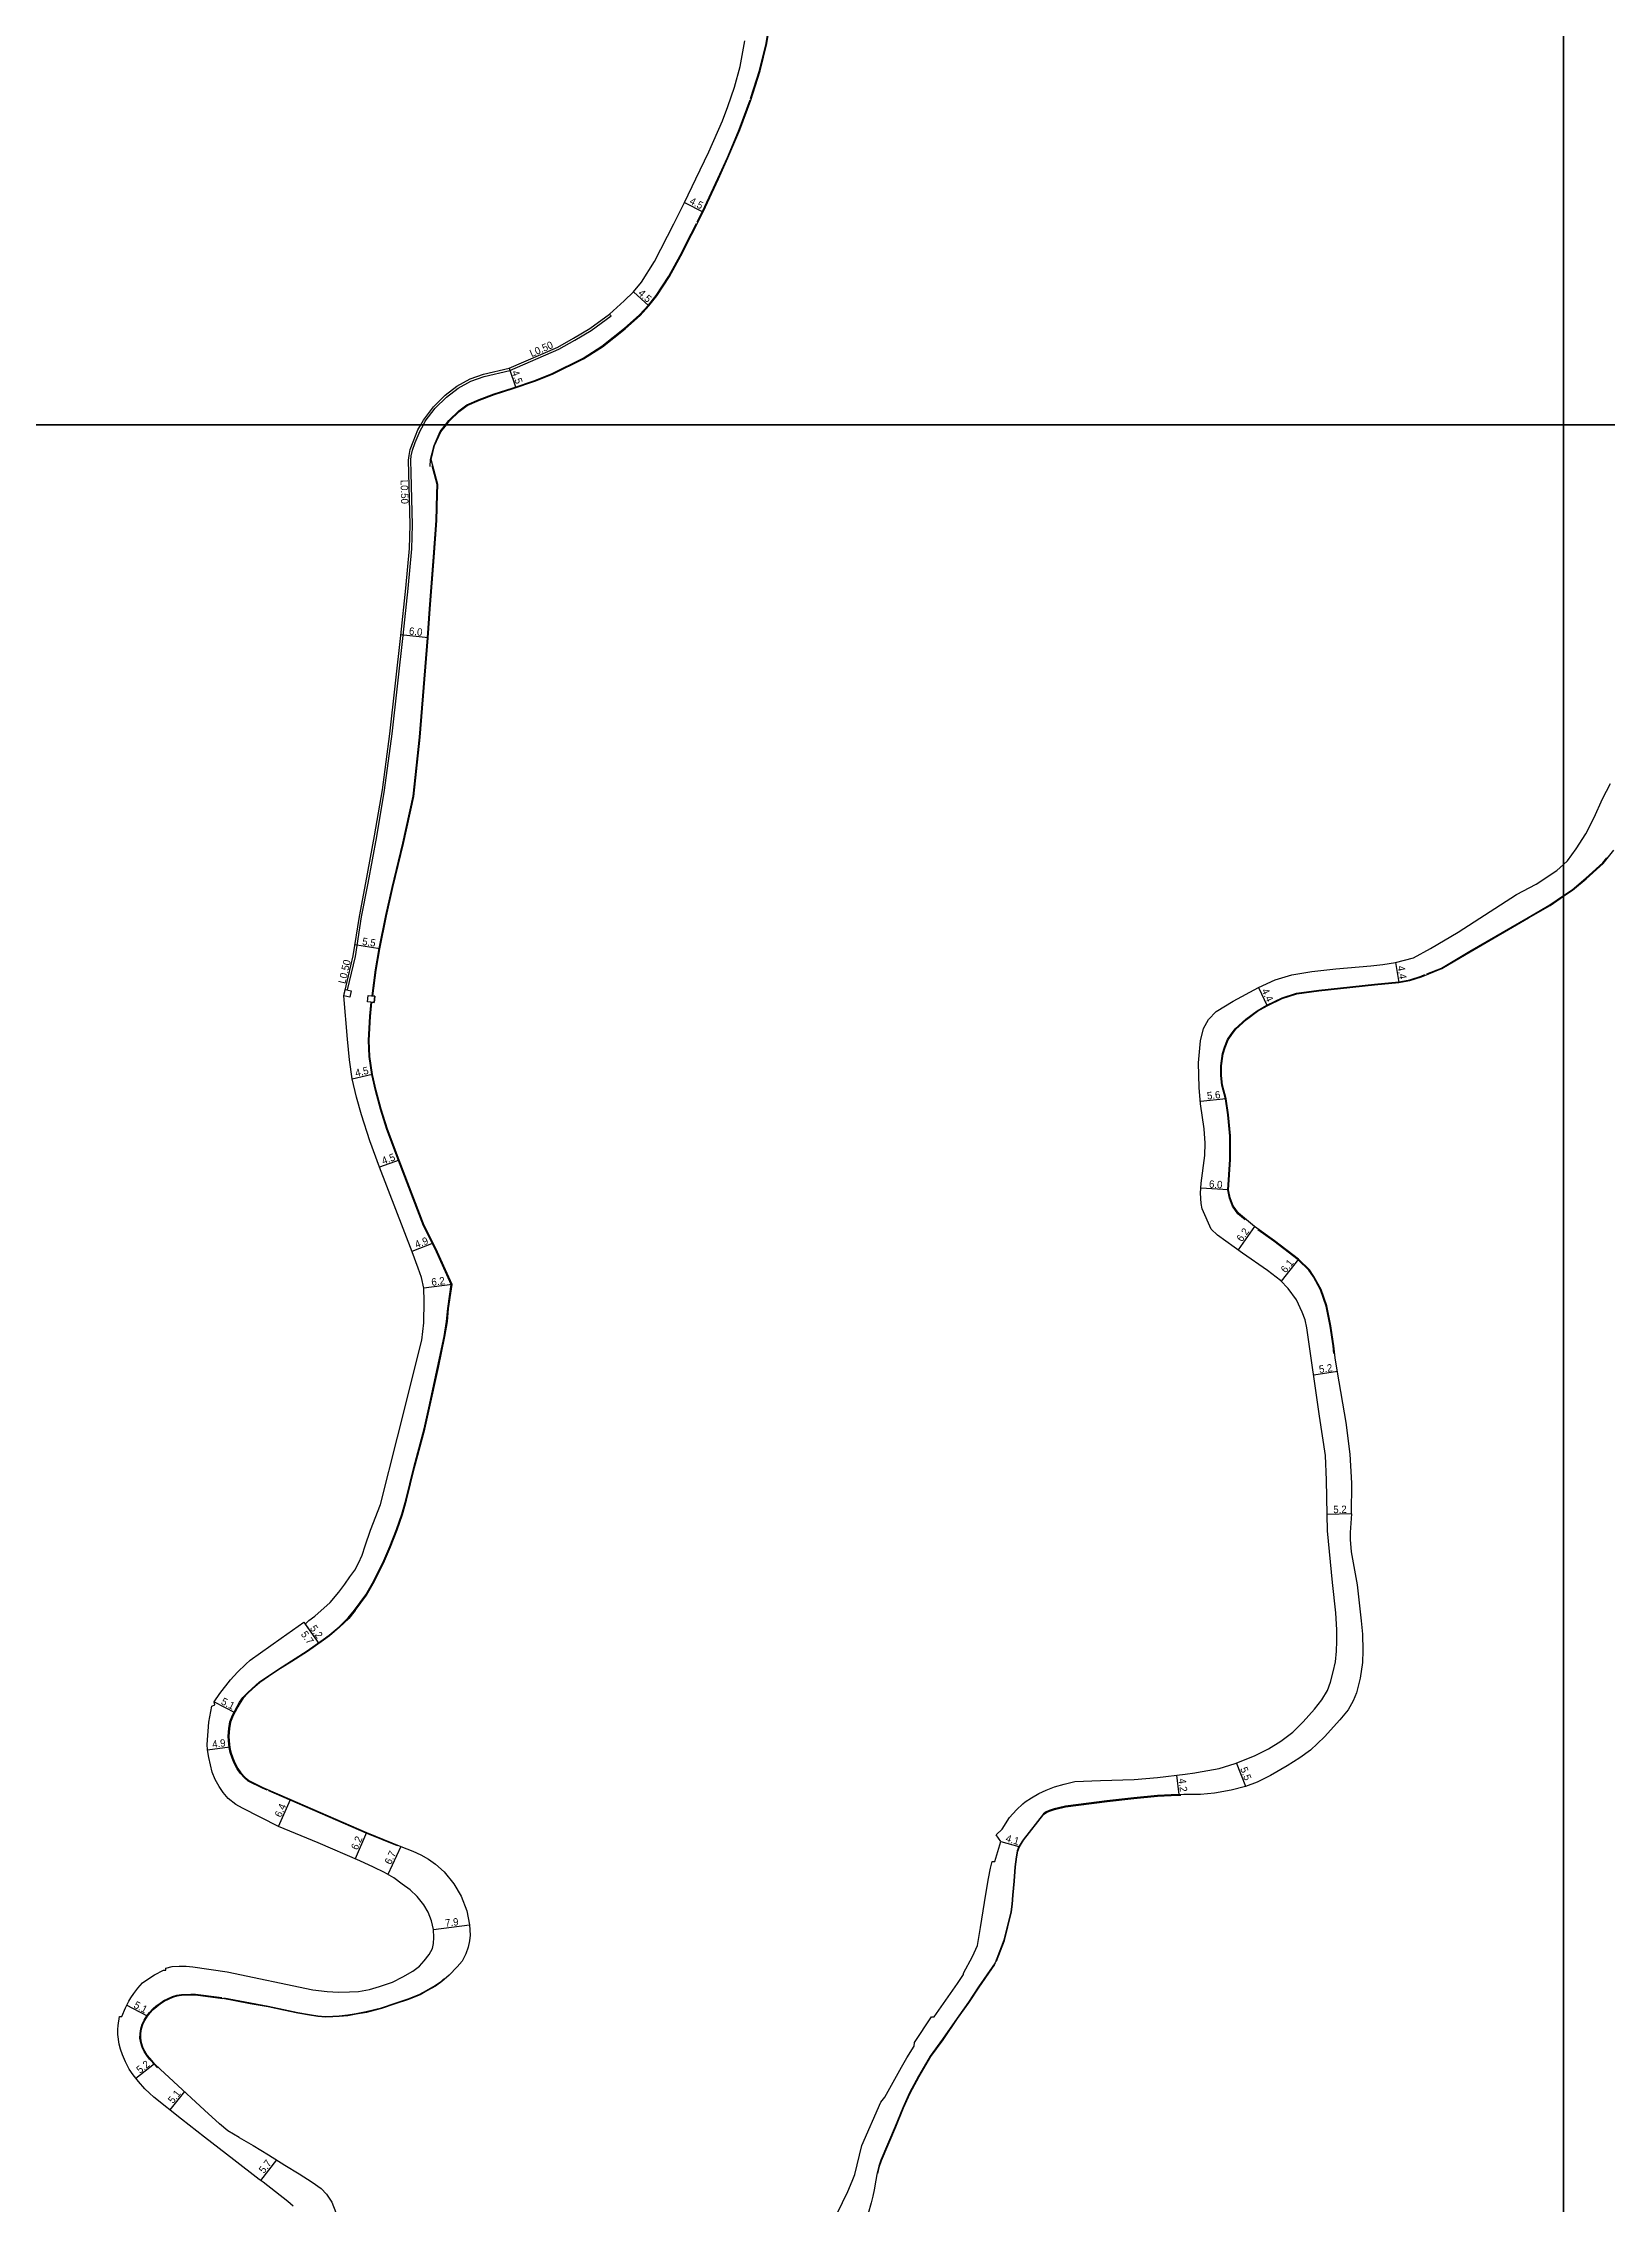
# Model space of a CAD drawing. Header units: metres. Extents: x -24000 to -20800, y -90000 to -87000.
# Drawn here: x -21929.3 to -21590.4, y -89185.7 to -88717.4 of the extents above; entities that cross this region are included whole.
import ezdxf

# ---------------------------------------------------------------- set-up
doc = ezdxf.new("R2010")
doc.units = ezdxf.units.M
doc.header["$LTSCALE"] = 2.5
for name, color, linetype in [('側溝・桝', 7, 'Continuous'), ('図郭', 7, 'Continuous'), ('幅員', 7, 'Continuous'), ('歩道・分離帯・安全施設', 7, 'Continuous'), ('道路', 7, 'Continuous')]:
    doc.layers.add(name, color=color, linetype=linetype)
doc.styles.get("Standard").update_dxf_attribs({"font": ''})
doc.styles.get('Standard').set_extended_font_data('@MS PGothic')

msp = doc.modelspace()

# ---------------------------------------------------------------- linework, layer by layer
at = {"layer": '側溝・桝'}
for points in [[(-21846.95, -88800), (-21846.55, -88799.26), (-21844.42, -88796.44), (-21841.93, -88794.02), (-21839.4, -88792.07), (-21836.65, -88790.56), (-21833.77, -88789.56), (-21828.25, -88788.24), (-21817.6, -88783.64), (-21814.17, -88781.72), (-21810.62, -88779.59), (-21806.31, -88776.42)], [(-21806.31, -88776.42), (-21806.62, -88776.03)], [(-21863.38, -88922.48), (-21861.66, -88915.2), (-21860.33, -88906.62), (-21858.93, -88899.33), (-21857.04, -88889.2), (-21855.35, -88879.22), (-21853.75, -88867.02), (-21851.37, -88845.7), (-21850.29, -88835.49), (-21849.45, -88826.88), (-21849.32, -88821.68), (-21849.58, -88810.47), (-21849.68, -88807.72), (-21849.57, -88806.73), (-21849.32, -88805.54), (-21848.73, -88803.89), (-21847.69, -88801.35), (-21846.95, -88800)]]:
    msp.add_lwpolyline(points, dxfattribs=at)
for points in [[(-21864.19, -88923.74), (-21863.87, -88922.37), (-21862.58, -88922.67), (-21862.9, -88924.05)], [(-21859.07, -88925.04), (-21858.9, -88923.66), (-21857.48, -88923.83), (-21857.65, -88925.21)]]:
    msp.add_lwpolyline(points, close=True, dxfattribs=at)
at = {"layer": '図郭'}
for points in [[(-22400, -88800), (-21600, -88800), (-21600, -88200), (-22400, -88200)], [(-21600, -88800), (-20800, -88800), (-20800, -88200), (-21600, -88200)], [(-22400, -89400), (-21600, -89400), (-21600, -88800), (-22400, -88800)], [(-21600, -89400), (-20800, -89400), (-20800, -88800), (-21600, -88800)]]:
    msp.add_lwpolyline(points, close=True, dxfattribs=at)
at = {"layer": '幅員', "flags": 128}
for points in [[(-21790.44, -88751.86), (-21786.42, -88753.89)], [(-21801.45, -88771.23), (-21798.13, -88774.28)], [(-21828.41, -88787.77), (-21826.95, -88792)], [(-21845.92, -88846.19), (-21851.85, -88845.53)], [(-21856.37, -88913.55), (-21861.78, -88912.72)], [(-21862.41, -88941.75), (-21858.02, -88940.73)], [(-21673.08, -88946.07), (-21678.67, -88946.62)], [(-21852.22, -88959.37), (-21856.45, -88960.89)], [(-21672.57, -88965.81), (-21678.57, -88965.45)], [(-21666.96, -88973.75), (-21670.52, -88978.78)], [(-21844.85, -88977.36), (-21849.46, -88979.12)], [(-21657.4, -88980.85), (-21661.18, -88985.58)], [(-21840.76, -88986.27), (-21846.89, -88987.1)], [(-21648.99, -89005.18), (-21654.14, -89005.92)], [(-21645.98, -89036.03), (-21651.2, -89036.14)], [(-21872.86, -89059.47), (-21869.61, -89064.1)], [(-21872.56, -89059.88), (-21869.61, -89064.1)], [(-21892.3, -89076.75), (-21887.79, -89079.03)], [(-21893.69, -89087.13), (-21888.87, -89086.51)], [(-21683.26, -89096.84), (-21683.75, -89092.64)], [(-21668.84, -89095.07), (-21670.88, -89089.96)], [(-21878.32, -89103.74), (-21875.76, -89097.87)], [(-21859.28, -89105.05), (-21861.74, -89110.73)], [(-21851.85, -89108.05), (-21854.63, -89114.12)], [(-21721.9, -89106.96), (-21717.97, -89108.07)], [(-21844.8, -89126.06), (-21836.94, -89125.08)], [(-21906.71, -89144.84), (-21911.23, -89142.46)], [(-21905.16, -89155.14), (-21909.21, -89158.34)], [(-21898.72, -89161.19), (-21901.85, -89165.15)], [(-21878.79, -89175.95), (-21882.25, -89180.42)]]:
    msp.add_lwpolyline(points, dxfattribs=at)
at = {"layer": '幅員'}
for points in [[(-21636.42, -88916.55), (-21635.69, -88920.89)], [(-21666.07, -88921.92), (-21664.19, -88925.9)]]:
    msp.add_lwpolyline(points, dxfattribs=at)
at = {"layer": '歩道・分離帯・安全施設'}
for points in [[(-21776.08, -88729.33), (-21774.16, -88723.27), (-21772.75, -88717.41), (-21771.84, -88711.96), (-21771.14, -88705.04), (-21770.74, -88701.06)], [(-21783.18, -88746.68), (-21781.13, -88742.14), (-21778.58, -88736.03), (-21776.18, -88729.64)], [(-21787.67, -88756.04), (-21786.53, -88753.79), (-21783.18, -88746.68)], [(-21842.16, -88800), (-21841.42, -88799.09), (-21839.27, -88797.01), (-21837.53, -88795.68), (-21834.88, -88794.53), (-21831.62, -88793.33), (-21827.53, -88792.05), (-21822.84, -88790.43), (-21819.06, -88788.94), (-21812.34, -88785.59), (-21808.28, -88783), (-21803.37, -88779.11), (-21800.12, -88776.23), (-21798.21, -88774.14), (-21796.52, -88772), (-21793.82, -88767.83), (-21791.35, -88763.37), (-21788.97, -88758.62), (-21787.84, -88756.38)], [(-21845.5, -88809.03), (-21845.42, -88807.56), (-21844.66, -88804.49), (-21843.33, -88801.45), (-21842.16, -88800)], [(-21858.08, -88923.76), (-21857.31, -88918.15), (-21856.52, -88913.53), (-21855.09, -88906.37), (-21853.75, -88900.25), (-21851.4, -88890.71), (-21849.19, -88880.52), (-21847.83, -88867.69), (-21846.07, -88846.18), (-21845.62, -88839.91), (-21844.76, -88828.67), (-21844.2, -88820.8), (-21844.02, -88815.04), (-21843.96, -88812.99), (-21845.04, -88808.95)], [(-21600, -88902.01), (-21598.17, -88900.77), (-21595.19, -88898.28), (-21591.54, -88894.97), (-21590.65, -88893.85)], [(-21629.66, -88919.02), (-21626.45, -88917.73), (-21620.3, -88914.08), (-21607.67, -88906.75), (-21602.99, -88904.05), (-21600, -88902.01)], [(-21668.99, -88972.28), (-21670.56, -88970.99), (-21671.71, -88969.36), (-21672.37, -88967.57), (-21672.72, -88965.82), (-21672.32, -88959.23), (-21672.3, -88954.13), (-21672.71, -88949.55), (-21673.23, -88946.1), (-21674.05, -88943.13), (-21674.25, -88941.05), (-21674.26, -88938.94), (-21673.91, -88936.25), (-21673.45, -88934.87), (-21672.81, -88933.25), (-21671.98, -88932.03), (-21671.16, -88930.94), (-21668.81, -88928.8), (-21666.39, -88926.98), (-21664.26, -88925.77), (-21660.99, -88924.22), (-21657.83, -88923.21), (-21653.03, -88922.51), (-21648.35, -88922.02), (-21640.97, -88921.26), (-21635.71, -88920.74), (-21633.32, -88920.31), (-21630.84, -88919.5), (-21630.03, -88919.17)], [(-21861.86, -89056.87), (-21859.39, -89053.57), (-21857.69, -89050.5), (-21855.52, -89046.08), (-21854.2, -89043.05), (-21852.8, -89039.41), (-21851.63, -89036.06), (-21850.76, -89033.01), (-21849.02, -89025.95), (-21846.77, -89017.6), (-21845.78, -89013.06), (-21843.87, -89004.29), (-21842.47, -88997.55), (-21841.92, -88994.31), (-21841.64, -88991.47), (-21840.92, -88986.3), (-21844.39, -88978.59), (-21846.94, -88973.56), (-21852.36, -88959.42), (-21854.84, -88952.7), (-21856.24, -88948.34), (-21857.35, -88944.28), (-21858.16, -88940.8), (-21858.72, -88936.93), (-21858.83, -88933.42), (-21858.58, -88928.19), (-21858.25, -88925.14)], [(-21649.76, -89001.29), (-21649.93, -88999.6), (-21650.58, -88995.31), (-21651.43, -88990.97), (-21652.66, -88987.45), (-21654.21, -88984.67), (-21655.17, -88983.19), (-21657.49, -88980.96), (-21662.75, -88976.93), (-21666.22, -88974.46)], [(-21880.77, -89095.87), (-21881.81, -89095.42), (-21884.88, -89093.93), (-21885.68, -89093.21), (-21886.64, -89092.21), (-21887.27, -89091.27), (-21887.93, -89090.01), (-21888.4, -89088.93), (-21888.78, -89087.71), (-21889.01, -89086.61), (-21889.19, -89085.19), (-21889.22, -89084.17), (-21889.09, -89082.51), (-21888.85, -89081.07), (-21888.27, -89079.64), (-21887.87, -89078.85), (-21887.3, -89077.77), (-21886.77, -89076.83), (-21886.09, -89075.81), (-21885.08, -89074.77), (-21884.05, -89073.82), (-21882.48, -89072.42), (-21880.59, -89071.15), (-21878.58, -89069.76), (-21875.52, -89067.87), (-21872.14, -89065.68), (-21868.66, -89063.25), (-21867.38, -89062.29), (-21865.21, -89060.45), (-21863.24, -89058.53), (-21861.86, -89056.87)], [(-21852.56, -89107.92), (-21859.33, -89105.19), (-21875.95, -89097.95), (-21880.41, -89096.03)], [(-21719.56, -89122.23), (-21719.36, -89120.55), (-21719.19, -89118.62), (-21718.96, -89115.57), (-21718.7, -89112.48), (-21718.45, -89110.32), (-21718.19, -89109.08), (-21717.83, -89108.13), (-21716.96, -89106.7), (-21712.58, -89101.1), (-21712.04, -89100.71), (-21711.38, -89100.44), (-21710.29, -89100.05), (-21707.88, -89099.5), (-21698.9, -89098.35), (-21693.07, -89097.71), (-21687.96, -89097.19), (-21685, -89097.02), (-21682.88, -89096.98)], [(-21722.84, -89132.94), (-21721.12, -89128.42), (-21719.56, -89122.23)], [(-21748.57, -89178.93), (-21748.17, -89177.36), (-21747.72, -89176.08), (-21744.63, -89168.83), (-21742.97, -89164.73), (-21741.56, -89161.5), (-21739.58, -89157.93), (-21737.05, -89153.56), (-21734.4, -89149.93), (-21731.26, -89145.37), (-21728.8, -89141.92), (-21726.61, -89138.57), (-21723.2, -89133.64)], [(-21904.53, -89156), (-21905.27, -89155.24), (-21905.59, -89154.9), (-21906.25, -89154.14), (-21906.87, -89153.35), (-21907.44, -89152.5), (-21907.88, -89151.58), (-21908.19, -89150.61), (-21908.34, -89149.6), (-21908.32, -89148.58), (-21908.16, -89147.57), (-21907.86, -89146.59), (-21907.43, -89145.67), (-21906.83, -89144.75), (-21906.25, -89144.02), (-21905.56, -89143.28), (-21904.81, -89142.6), (-21904, -89141.99), (-21903.15, -89141.45), (-21902.25, -89140.98), (-21901.31, -89140.59), (-21900.34, -89140.3), (-21899.33, -89140.14), (-21897.32, -89140.04), (-21896.31, -89140.08), (-21890.64, -89140.81)], [(-21890.16, -89140.88), (-21884.43, -89141.98), (-21880.55, -89142.69), (-21877.18, -89143.38), (-21874.14, -89144.03), (-21871.61, -89144.5), (-21869.79, -89144.76), (-21868.14, -89144.88), (-21866.57, -89144.86), (-21865.22, -89144.79), (-21863.35, -89144.58), (-21861.51, -89144.27), (-21859.33, -89143.86), (-21856.05, -89143.02), (-21853.09, -89142.04), (-21850.22, -89141.11), (-21847.74, -89140.05), (-21846.25, -89139.25), (-21844.4, -89138.22), (-21843.03, -89137.22), (-21842.51, -89136.75)]]:
    msp.add_lwpolyline(points, dxfattribs=at)
at = {"layer": '道路'}
for points in [[(-21783.05, -88746.75), (-21780.99, -88742.2), (-21778.44, -88736.09), (-21776.04, -88729.69), (-21774.01, -88723.31), (-21772.6, -88717.44), (-21771.69, -88711.98)], [(-21787.96, -88746.75), (-21785.13, -88740.87), (-21782.2, -88734.16), (-21781, -88731.07), (-21779.6, -88726.85), (-21778.36, -88722.41), (-21777.35, -88716.83)], [(-21847.52, -88800), (-21846.97, -88798.99), (-21844.8, -88796.11), (-21842.26, -88793.64), (-21839.68, -88791.65), (-21836.86, -88790.1), (-21833.91, -88789.08), (-21828.41, -88787.77), (-21817.82, -88783.19), (-21814.42, -88781.29), (-21810.89, -88779.17), (-21806.62, -88776.03), (-21803.46, -88773.17), (-21801.45, -88771.23), (-21799.74, -88769.1), (-21796.91, -88764.66), (-21792.71, -88756.46), (-21790.44, -88751.86), (-21787.96, -88746.75)], [(-21841.96, -88800), (-21841.31, -88799.19), (-21839.18, -88797.12), (-21837.45, -88795.82), (-21834.83, -88794.67), (-21831.57, -88793.47), (-21827.48, -88792.19), (-21822.79, -88790.57), (-21819, -88789.08), (-21812.27, -88785.73), (-21808.19, -88783.13), (-21803.27, -88779.23), (-21800.02, -88776.33), (-21798.1, -88774.24), (-21796.4, -88772.09), (-21793.69, -88767.91), (-21791.21, -88763.44), (-21788.84, -88758.69), (-21786.4, -88753.86), (-21783.05, -88746.75)], [(-21864.19, -88923.74), (-21862.15, -88915.11), (-21860.82, -88906.54), (-21859.42, -88899.24), (-21857.53, -88889.11), (-21855.84, -88879.14), (-21854.24, -88866.96), (-21851.87, -88845.65), (-21850.79, -88835.44), (-21849.95, -88826.85), (-21849.82, -88821.68), (-21850.08, -88810.48), (-21850.18, -88807.7), (-21850.07, -88806.65), (-21849.81, -88805.4), (-21849.19, -88803.71), (-21848.14, -88801.13), (-21847.52, -88800)], [(-21846.8, -88973.49), (-21852.22, -88959.37), (-21854.7, -88952.65), (-21856.1, -88948.29), (-21857.21, -88944.24), (-21858.01, -88940.77), (-21858.57, -88936.91), (-21858.68, -88933.42), (-21858.43, -88928.21), (-21858.1, -88925.16), (-21857.65, -88925.21), (-21857.48, -88923.83), (-21857.93, -88923.78), (-21857.16, -88918.18), (-21856.37, -88913.55), (-21854.95, -88906.4), (-21853.6, -88900.29), (-21851.25, -88890.75), (-21849.04, -88880.55), (-21847.68, -88867.7), (-21845.92, -88846.19), (-21845.47, -88839.93), (-21844.61, -88828.69), (-21844.05, -88820.8), (-21843.87, -88815.05), (-21843.81, -88812.98), (-21845.26, -88807.56), (-21844.52, -88804.54), (-21843.2, -88801.53), (-21841.96, -88800)], [(-21600, -88895.27), (-21599.15, -88894.51), (-21597.31, -88891.87), (-21595.23, -88888.64), (-21593.42, -88885.12), (-21591.59, -88881.06), (-21589.82, -88877.74)], [(-21600, -88902.19), (-21598.08, -88900.89), (-21595.09, -88898.39), (-21591.43, -88895.07), (-21589.14, -88892.16)], [(-21651.18, -89039.71), (-21651.2, -89036.16), (-21651.37, -89028.7), (-21651.61, -89023.34), (-21652.86, -89014.82), (-21655.62, -88995.68), (-21656.01, -88993.97), (-21656.6, -88992.28), (-21657.88, -88989.59), (-21659.63, -88987.19), (-21661.32, -88985.47), (-21664.11, -88983.24), (-21669.52, -88979.49), (-21675, -88975.61), (-21676.32, -88974.34), (-21678.26, -88969.89), (-21678.49, -88968.77), (-21678.63, -88966.48), (-21678.5, -88964.38), (-21677.7, -88958.32), (-21677.65, -88955.67), (-21677.88, -88952.54), (-21678.62, -88947.18), (-21678.97, -88943.63), (-21679.08, -88938.3), (-21678.66, -88933.48), (-21677.97, -88930.8), (-21676.93, -88928.91), (-21675.28, -88927.15), (-21671.58, -88924.9), (-21666.07, -88921.92), (-21662.48, -88920.29), (-21658.87, -88919.19), (-21654.51, -88918.5), (-21649.32, -88917.94), (-21641.77, -88917.25), (-21639.14, -88916.95), (-21636.42, -88916.55), (-21632.53, -88915.49), (-21628.85, -88913.51), (-21622.85, -88909.96), (-21610.2, -88901.81), (-21605.96, -88899.57), (-21601.47, -88896.58), (-21600, -88895.27)], [(-21645.98, -89036.03), (-21645.91, -89029.37), (-21646.21, -89023.1), (-21647.13, -89016.21), (-21648.98, -89005.28), (-21649.51, -89002.16), (-21649.78, -88999.59), (-21650.43, -88995.28), (-21651.29, -88990.93), (-21652.52, -88987.39), (-21654.08, -88984.59), (-21655.05, -88983.09), (-21657.4, -88980.85), (-21662.66, -88976.81), (-21666.96, -88973.75), (-21670.45, -88970.88), (-21671.57, -88969.29), (-21672.23, -88967.53), (-21672.57, -88965.81), (-21672.17, -88959.24), (-21672.15, -88954.12), (-21672.56, -88949.53), (-21673.08, -88946.07), (-21673.9, -88943.11), (-21674.1, -88941.04), (-21674.11, -88938.95), (-21673.77, -88936.29), (-21673.31, -88934.92), (-21672.68, -88933.32), (-21671.86, -88932.12), (-21671.05, -88931.04), (-21668.72, -88928.91), (-21666.3, -88927.11), (-21664.19, -88925.9), (-21660.94, -88924.36), (-21657.79, -88923.35), (-21653.01, -88922.66), (-21648.34, -88922.17), (-21640.95, -88921.4), (-21635.69, -88920.89), (-21633.28, -88920.45), (-21630.79, -88919.64), (-21626.38, -88917.86), (-21620.23, -88914.21), (-21607.6, -88906.88), (-21602.91, -88904.18), (-21600, -88902.19)], [(-21849.41, -88979.25), (-21856.46, -88960.86), (-21858.53, -88955.14), (-21860.36, -88949.52), (-21861.47, -88945.7), (-21862.41, -88941.75), (-21862.96, -88937.63), (-21863.37, -88933.18), (-21864.19, -88923.74)], [(-21861.74, -89056.96), (-21859.26, -89053.65), (-21857.55, -89050.57), (-21855.38, -89046.15), (-21854.06, -89043.11), (-21852.66, -89039.46), (-21851.49, -89036.11), (-21850.61, -89033.05), (-21848.88, -89025.99), (-21846.62, -89017.64), (-21845.64, -89013.1), (-21843.72, -89004.32), (-21842.32, -88997.58), (-21841.77, -88994.33), (-21841.49, -88991.49), (-21840.76, -88986.27), (-21844.26, -88978.53), (-21846.8, -88973.49)], [(-21856.25, -89033.96), (-21852.6, -89019.41), (-21847.32, -88998.39), (-21846.89, -88994.61), (-21846.78, -88989.93), (-21846.89, -88987.1), (-21847.4, -88984.79), (-21848.06, -88982.79), (-21849.41, -88979.25)], [(-21858.4, -89039.5), (-21856.25, -89033.96)], [(-21645.98, -89036.03), (-21646.25, -89040.03), (-21646.25, -89041.58), (-21646.03, -89044.21), (-21644.73, -89051.39), (-21644.15, -89056.6), (-21643.88, -89059.16), (-21643.59, -89062.1), (-21643.48, -89065.63), (-21643.57, -89068.21), (-21644.04, -89071.57), (-21644.89, -89074.78), (-21645.58, -89076.5), (-21646.69, -89078.43), (-21648.44, -89080.63), (-21651.83, -89084.33), (-21654.86, -89087.18), (-21657.12, -89088.88), (-21659.86, -89090.6), (-21663.49, -89092.69), (-21666.4, -89094.17), (-21668.92, -89095.1), (-21672, -89095.88), (-21675.59, -89096.53), (-21678.62, -89096.82), (-21682.24, -89096.82), (-21685.01, -89096.88), (-21687.97, -89097.04), (-21693.09, -89097.56), (-21698.91, -89098.2), (-21707.91, -89099.35), (-21710.33, -89099.91), (-21711.43, -89100.3), (-21712.11, -89100.58), (-21712.68, -89100.99), (-21717.08, -89106.62), (-21717.97, -89108.07), (-21718.33, -89109.04), (-21718.6, -89110.3), (-21718.85, -89112.46), (-21719.11, -89115.56), (-21719.34, -89118.61), (-21719.51, -89120.54), (-21719.71, -89122.21), (-21721.27, -89128.37), (-21723.12, -89133.26), (-21726.73, -89138.48), (-21728.92, -89141.83), (-21731.38, -89145.29), (-21734.52, -89149.84), (-21737.18, -89153.48), (-21739.71, -89157.86), (-21741.69, -89161.43), (-21743.11, -89164.67), (-21744.77, -89168.77), (-21747.86, -89176.03), (-21748.32, -89177.31), (-21748.78, -89179.13), (-21748.98, -89180.36), (-21749.32, -89182.43), (-21749.6, -89183.81), (-21749.95, -89185.27), (-21750.65, -89187.56)], [(-21875.15, -89186), (-21876.31, -89184.98), (-21881.65, -89180.82), (-21882.5, -89180.22), (-21887.99, -89175.99), (-21894.34, -89171.07), (-21899.35, -89167.13), (-21905.33, -89162.4), (-21906.3, -89161.51), (-21907.26, -89160.59), (-21908.68, -89159.01), (-21909.85, -89157.52), (-21910.71, -89156.3), (-21911.5, -89154.72), (-21912.14, -89153.25), (-21912.58, -89152.01), (-21912.84, -89150.88), (-21913.11, -89148.81), (-21913.14, -89147.74), (-21913.04, -89146.83), (-21912.8, -89144.9), (-21912.3, -89144.94), (-21911.51, -89143.01), (-21910.78, -89141.62), (-21910.31, -89140.84), (-21909.68, -89139.94), (-21908.77, -89138.75), (-21907.78, -89137.62), (-21906.43, -89136.64), (-21905.17, -89135.85), (-21903.23, -89134.87), (-21902.77, -89134.9), (-21902.74, -89134.43), (-21901.35, -89134.09), (-21899.85, -89133.99), (-21898.35, -89134), (-21896.86, -89134.13), (-21889.44, -89135.22), (-21870.87, -89139.11), (-21867.78, -89139.51), (-21865.35, -89139.63), (-21862.99, -89139.59), (-21861.02, -89139.46), (-21858.63, -89139.06), (-21856.5, -89138.43), (-21853.68, -89137.45), (-21851.38, -89136.35), (-21849.28, -89135.06), (-21847.82, -89134), (-21846.77, -89132.86), (-21845.74, -89131.49), (-21845.02, -89130.2), (-21844.76, -89129.06), (-21844.72, -89127.8), (-21844.8, -89126.06), (-21845.18, -89124.18), (-21845.9, -89122.29), (-21846.87, -89120.69), (-21848.28, -89118.94), (-21849.81, -89117.48), (-21851.53, -89116.2), (-21853.35, -89114.84), (-21855.39, -89113.69), (-21857.78, -89112.57), (-21860.72, -89111.18), (-21869.77, -89107.25), (-21878.32, -89103.74), (-21886.17, -89099.76), (-21887.6, -89098.96), (-21889.26, -89097.64), (-21890.35, -89096.38), (-21891.16, -89095.09), (-21892.05, -89093.54), (-21892.67, -89091.97), (-21893.1, -89090.4), (-21893.43, -89088.8), (-21893.69, -89087.13), (-21893.79, -89086), (-21893.46, -89081.17), (-21892.76, -89077.64), (-21892.14, -89077.4), (-21892.3, -89076.75), (-21891.01, -89074.9), (-21888.75, -89071.99), (-21887.2, -89070.3), (-21885.43, -89068.55), (-21884.47, -89067.73), (-21877.77, -89062.95), (-21872.86, -89059.47), (-21872.56, -89059.88), (-21871.75, -89059.13), (-21870.47, -89058.16), (-21867.18, -89055.19), (-21865.29, -89053), (-21863.94, -89051.26), (-21862.87, -89049.66), (-21861.81, -89048.17), (-21861.03, -89046.68), (-21860.21, -89044.96), (-21859.57, -89042.96), (-21858.4, -89039.5)], [(-21757.43, -89187.73), (-21756.16, -89185.23), (-21755.03, -89182.86), (-21754.07, -89180.61), (-21753.48, -89179.15), (-21751.99, -89172.84), (-21747.91, -89163.45), (-21747.05, -89162.41), (-21743.42, -89155.89), (-21742.25, -89153.86), (-21740.68, -89151.37), (-21740.57, -89150.52), (-21736.91, -89145.01), (-21736.36, -89144.96), (-21731.29, -89137.79), (-21729.97, -89135.82), (-21729.99, -89135.52), (-21728.01, -89131.92), (-21726.96, -89129.56), (-21726.27, -89125.64), (-21725.11, -89118.39), (-21724.59, -89115.03), (-21724.12, -89112.78), (-21723.75, -89111.31), (-21723.2, -89111.34), (-21721.9, -89106.96), (-21722.88, -89105.55), (-21721.64, -89104.3), (-21720.04, -89101.8), (-21718.47, -89100.1), (-21717.1, -89098.82), (-21716.59, -89098.4), (-21715.22, -89097.51), (-21713.67, -89096.56), (-21712.1, -89095.85), (-21710.28, -89095.16), (-21708.15, -89094.55), (-21705.87, -89094), (-21700.34, -89093.77), (-21693.02, -89093.54), (-21687.99, -89093.13), (-21681.96, -89092.43), (-21679.91, -89092.13), (-21679.5, -89092.07), (-21674.59, -89091.15), (-21671.17, -89090.07), (-21666.97, -89088.4), (-21663.92, -89086.9), (-21661.22, -89085.22), (-21658.67, -89083.3), (-21656.4, -89081.09), (-21653.99, -89078.34), (-21652.34, -89076.26), (-21651.13, -89074.25), (-21650.47, -89072.44), (-21649.91, -89070.2), (-21649.43, -89068.08), (-21649.17, -89065.75), (-21649.11, -89063.59), (-21649.14, -89061.13), (-21649.37, -89057.47), (-21650.08, -89050.84), (-21651.18, -89039.71)], [(-21861.74, -89056.96), (-21863.13, -89058.64), (-21865.11, -89060.56), (-21867.28, -89062.4), (-21868.57, -89063.37), (-21872.06, -89065.81), (-21875.44, -89068), (-21878.5, -89069.88), (-21880.51, -89071.27), (-21882.39, -89072.54), (-21883.95, -89073.93), (-21884.98, -89074.88), (-21885.97, -89075.91), (-21886.64, -89076.91), (-21887.17, -89077.84), (-21887.73, -89078.92), (-21888.13, -89079.7), (-21888.7, -89081.11), (-21888.94, -89082.53), (-21889.07, -89084.17), (-21889.04, -89085.17), (-21888.86, -89086.59), (-21888.63, -89087.67), (-21888.26, -89088.88), (-21887.79, -89089.95), (-21887.14, -89091.2), (-21886.53, -89092.12), (-21885.58, -89093.11), (-21884.79, -89093.8), (-21881.75, -89095.28), (-21875.89, -89097.81), (-21859.28, -89105.05), (-21851.85, -89108.05), (-21849.27, -89109.09), (-21847.52, -89109.91), (-21845.85, -89110.79), (-21844.31, -89111.88), (-21842.45, -89113.58), (-21840.39, -89116.14), (-21838.76, -89118.82), (-21837.57, -89121.99), (-21836.94, -89125.08), (-21836.83, -89127.31), (-21836.98, -89128.49), (-21837.26, -89129.91), (-21837.76, -89131.3), (-21838.57, -89132.94), (-21839.67, -89134.14), (-21841.4, -89135.94), (-21842.94, -89137.34), (-21844.32, -89138.34), (-21846.18, -89139.38), (-21847.67, -89140.18), (-21850.17, -89141.25), (-21853.04, -89142.19), (-21856.01, -89143.17), (-21859.3, -89144.01), (-21861.49, -89144.42), (-21863.33, -89144.73), (-21865.21, -89144.94), (-21866.57, -89145.01), (-21868.14, -89145.03), (-21869.81, -89144.91), (-21871.63, -89144.65), (-21874.17, -89144.18), (-21877.22, -89143.53), (-21880.58, -89142.84), (-21884.46, -89142.13), (-21890.37, -89141)], [(-21886.87, -89171.11), (-21889.29, -89169.65), (-21891.09, -89168.13), (-21894.4, -89165.17), (-21901.07, -89159.02), (-21904, -89156.33), (-21905.16, -89155.14), (-21905.47, -89154.8), (-21906.13, -89154.04), (-21906.75, -89153.26), (-21907.31, -89152.43), (-21907.74, -89151.53), (-21908.04, -89150.58), (-21908.19, -89149.59), (-21908.17, -89148.59), (-21908.02, -89147.6), (-21907.72, -89146.65), (-21907.3, -89145.74), (-21906.71, -89144.84), (-21906.14, -89144.12), (-21905.46, -89143.38), (-21904.72, -89142.72), (-21903.92, -89142.12), (-21903.07, -89141.58), (-21902.19, -89141.12), (-21901.26, -89140.73), (-21900.31, -89140.45), (-21899.32, -89140.29), (-21897.32, -89140.19), (-21896.32, -89140.23), (-21890.37, -89141)]]:
    msp.add_lwpolyline(points, dxfattribs=at)
at = {"layer": '道路', "flags": 128}
msp.add_lwpolyline([(-21886.87, -89171.11), (-21883.86, -89172.86), (-21880.5, -89174.86), (-21876.97, -89177.11), (-21873.89, -89179), (-21871.04, -89180.83), (-21869.13, -89182.15), (-21867.93, -89183.41), (-21866.82, -89185.14), (-21865.91, -89187.35)], dxfattribs=at)

# ---------------------------------------------------------------- texts
at = {"layer": '側溝・桝'}
for rotation, p in [(23.3745, (-21823.51, -88785.38)), (271.3333, (-21851.9, -88811.96)), (76.719, (-21863.86, -88921.25))]:
    msp.add_text('L0.50', height=1.6, rotation=rotation, dxfattribs=at).set_placement(p)
at = {"layer": '幅員'}
for s, rotation, p in [('4.5', 333.2436, (-21789.47, -88752.07)), ('4.5', 317.47, (-21800.58, -88771.69)), ('4.5', 289.0649, (-21827.87, -88788.57)), ('6.0', 353.6339, (-21850.15, -88845.46)), ('5.5', 351.1945, (-21860.3, -88912.69)), ('4.4', 279.5187, (-21636.03, -88917.37)), ('4.4', 295.3639, (-21665.47, -88922.61)), ('4.5', 13.0726, (-21861.54, -88941.29)), ('5.6', 5.6413, (-21677.17, -88946.22)), ('4.5', 19.8409, (-21855.64, -88960.33)), ('6.0', 356.569, (-21676.85, -88965.31)), ('4.9', 20.933, (-21848.46, -88978.47)), ('6.2', 54.7308, (-21669.68, -88977.17)), ('6.1', 51.3476, (-21660.18, -88983.93)), ('6.2', 7.6332, (-21845.12, -88986.61)), ('5.2', 8.2162, (-21652.87, -89005.49)), ('5.2', 1.2749, (-21649.88, -89035.86)), ('5.7', 305.0584, (-21873.58, -89062.08)), ('5.2', 304.9036, (-21871.61, -89060.79)), ('5.1', 333.1626, (-21890.93, -89077.16)), ('4.9', 7.3523, (-21892.6, -89086.73)), ('4.2', 276.6158, (-21683.41, -89093.42)), ('5.5', 291.7236, (-21670.1, -89091.23)), ('6.4', 66.4794, (-21877.79, -89101.9)), ('6.2', 66.5489, (-21861.25, -89108.96)), ('4.1', 344.3145, (-21720.97, -89106.97)), ('6.7', 65.4225, (-21854, -89112.13)), ('7.9', 7.102, (-21842.15, -89125.48)), ('5.1', 332.2526, (-21909.84, -89142.91)), ('5.2', 38.2699, (-21908.34, -89157.34)), ('5.1', 51.6238, (-21901.18, -89163.9)), ('5.7', 52.3004, (-21881.49, -89179.03))]:
    msp.add_text(s, height=1.6, rotation=rotation, dxfattribs=at).set_placement(p)

doc.saveas('drawing.dxf')
